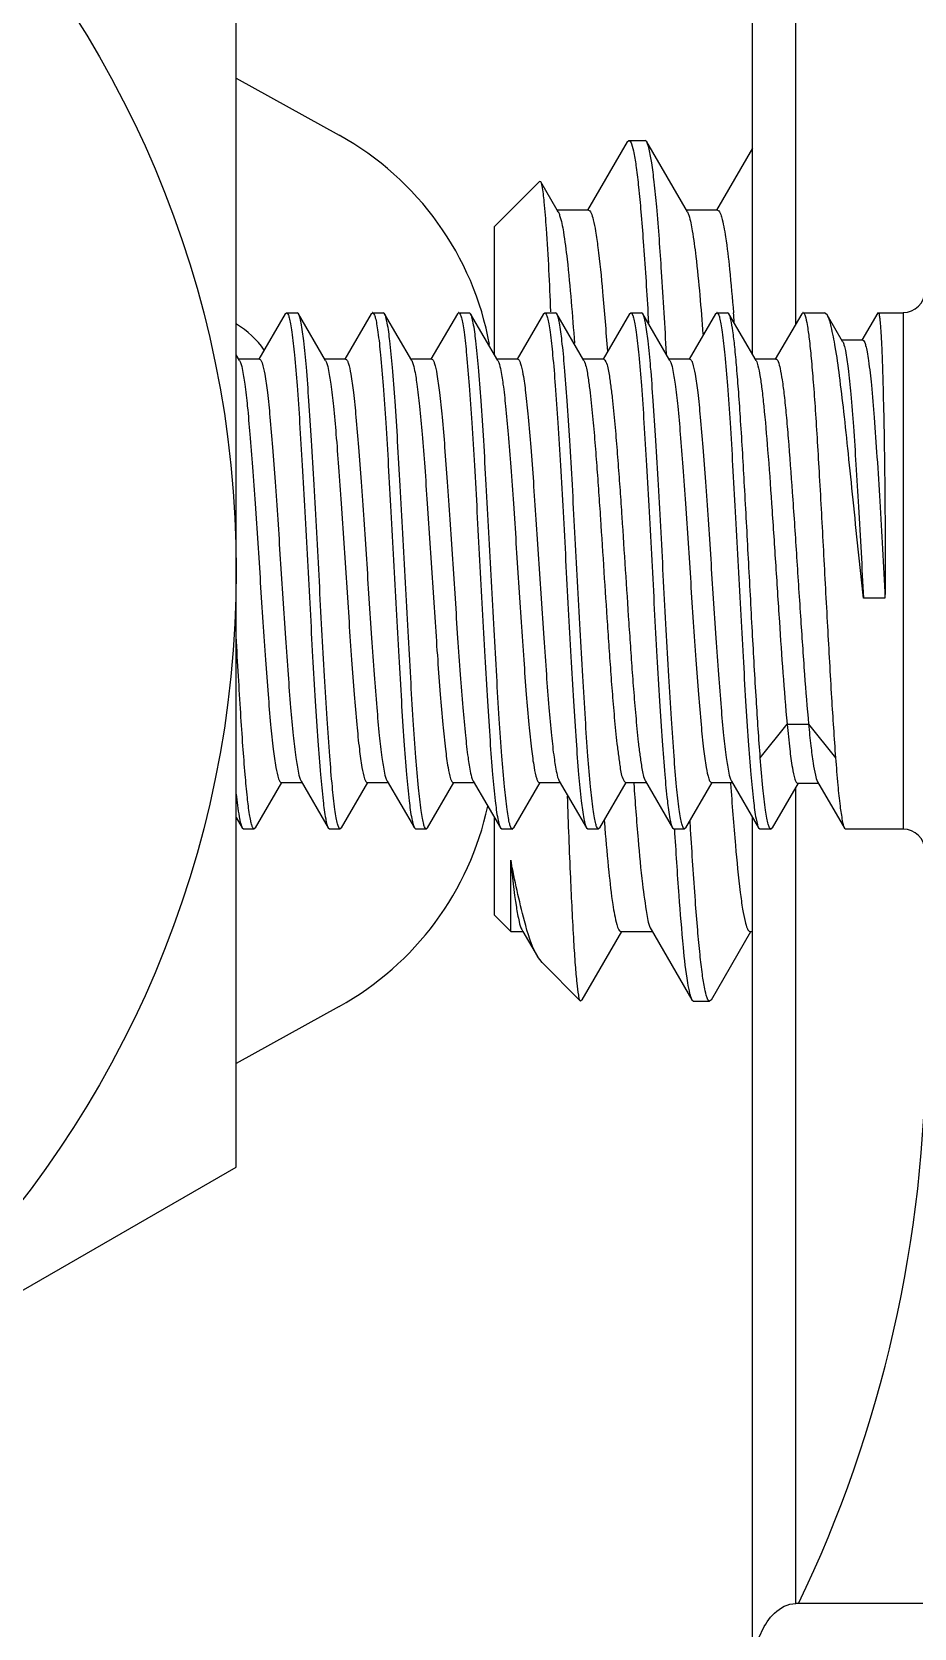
# Model space of a CAD drawing. Extents: x 1725261 to 1937680, y 860327 to 1571294.
# Drawn here: x 1825046.1 to 1825137.3, y 1228127.2 to 1228292.2 of the extents above; entities that cross this region are included whole.
import ezdxf

# ---------------------------------------------------------------- set-up
doc = ezdxf.new("R2010")
doc.units = 0
doc.header["$LTSCALE"] = 1000
doc.header["$MEASUREMENT"] = 0

msp = doc.modelspace()

# ---------------------------------------------------------------- linework, layer by layer
at = {"linetype": 'Continuous'}
for p, q in [((1825125.08, 1228262.02), (1825125.08, 1228392.21)), ((1825120.63, 1228258.84), (1825120.63, 1228387.76)), ((1825067.25, 1228174.86), (1825067.25, 1228298.14)), ((1825067.25, 1228287.43), (1825077.9, 1228281.53)), ((1825107.66, 1228280.84), (1825103.56, 1228273.78)), ((1825107.66, 1228280.84), (1825107.84, 1228280.99)), ((1825107.84, 1228280.99), (1825109.51, 1228280.99)), ((1825107.84, 1228280.99), (1825109.51, 1228280.99)), ((1825107.84, 1228280.99), (1825107.86, 1228280.98)), ((1825109.69, 1228280.84), (1825109.51, 1228280.99)), ((1825113.88, 1228273.6), (1825109.69, 1228280.84)), ((1825120.63, 1228280.19), (1825116.9, 1228273.78)), ((1825093.94, 1228272.09), (1825098.61, 1228276.76)), ((1825098.73, 1228276.71), (1825098.61, 1228276.76)), ((1825100.43, 1228273.78), (1825098.73, 1228276.71)), ((1825100.53, 1228273.6), (1825100.43, 1228273.78)), ((1825103.66, 1228273.78), (1825100.43, 1228273.78)), ((1825117.01, 1228273.78), (1825113.78, 1228273.78)), ((1825093.94, 1228258.84), (1825093.94, 1228272.09)), ((1825072.31, 1228263.08), (1825069.58, 1228258.39)), ((1825072.31, 1228263.08), (1825072.44, 1228263.19)), ((1825072.44, 1228263.19), (1825073.56, 1228263.19)), ((1825072.44, 1228263.19), (1825073.56, 1228263.19)), ((1825073.69, 1228263.08), (1825073.56, 1228263.19)), ((1825076.49, 1228258.25), (1825073.69, 1228263.08)), ((1825081.21, 1228263.08), (1825078.48, 1228258.39)), ((1825081.21, 1228263.08), (1825081.34, 1228263.19)), ((1825081.34, 1228263.19), (1825082.45, 1228263.19)), ((1825081.34, 1228263.19), (1825082.45, 1228263.19)), ((1825082.58, 1228263.08), (1825082.45, 1228263.19)), ((1825085.39, 1228258.25), (1825082.58, 1228263.08)), ((1825090.11, 1228263.08), (1825087.37, 1228258.39)), ((1825090.11, 1228263.08), (1825090.24, 1228263.19)), ((1825090.24, 1228263.19), (1825091.35, 1228263.19)), ((1825090.24, 1228263.19), (1825091.35, 1228263.19)), ((1825091.48, 1228263.08), (1825091.35, 1228263.19)), ((1825094.28, 1228258.25), (1825091.48, 1228263.08)), ((1825099, 1228263.08), (1825096.27, 1228258.39)), ((1825099, 1228263.08), (1825099.13, 1228263.19)), ((1825099.13, 1228263.19), (1825100.25, 1228263.19)), ((1825099.13, 1228263.19), (1825100.25, 1228263.19)), ((1825099.78, 1228263.28), (1825099.77, 1228263.33)), ((1825100.38, 1228263.08), (1825100.25, 1228263.19)), ((1825103.18, 1228258.25), (1825100.38, 1228263.08)), ((1825107.9, 1228263.08), (1825105.17, 1228258.39)), ((1825107.9, 1228263.08), (1825108.03, 1228263.19)), ((1825108.03, 1228263.19), (1825109.15, 1228263.19)), ((1825108.03, 1228263.19), (1825109.15, 1228263.19)), ((1825109.28, 1228263.08), (1825109.15, 1228263.19)), ((1825112.08, 1228258.25), (1825109.28, 1228263.08)), ((1825109.81, 1228263.16), (1825109.81, 1228263.11)), ((1825109.81, 1228263.11), (1825109.87, 1228262.11)), ((1825116.8, 1228263.08), (1825114.07, 1228258.39)), ((1825116.8, 1228263.08), (1825116.93, 1228263.19)), ((1825116.93, 1228263.19), (1825118.04, 1228263.19)), ((1825116.93, 1228263.19), (1825118.04, 1228263.19)), ((1825118.17, 1228263.08), (1825118.04, 1228263.19)), ((1825120.98, 1228258.25), (1825118.17, 1228263.08)), ((1825125.7, 1228263.08), (1825122.96, 1228258.39)), ((1825125.7, 1228263.08), (1825125.83, 1228263.19)), ((1825125.83, 1228263.19), (1825128.05, 1228263.19)), ((1825125.83, 1228263.19), (1825128.05, 1228263.19)), ((1825128.33, 1228262.95), (1825128.05, 1228263.19)), ((1825129.93, 1228260.21), (1825128.33, 1228262.95)), ((1825133.57, 1228263.16), (1825131.93, 1228260.34)), ((1825133.57, 1228263.16), (1825133.61, 1228263.19)), ((1825133.61, 1228263.19), (1825136.2, 1228263.19)), ((1825133.61, 1228263.19), (1825136.2, 1228263.19)), ((1825136.2, 1228263.19), (1825136.2, 1228209.81)), ((1825132.01, 1228260.34), (1825129.86, 1228260.34)), ((1825067.59, 1228258.25), (1825067.25, 1228258.84)), ((1825069.66, 1228258.39), (1825067.51, 1228258.39)), ((1825078.55, 1228258.39), (1825076.41, 1228258.39)), ((1825087.45, 1228258.39), (1825085.31, 1228258.39)), ((1825096.35, 1228258.39), (1825094.2, 1228258.39)), ((1825105.25, 1228258.39), (1825103.1, 1228258.39)), ((1825114.14, 1228258.39), (1825112, 1228258.39)), ((1825123.04, 1228258.39), (1825120.9, 1228258.39)), ((1825134.31, 1228233.67), (1825132.09, 1228233.67)), ((1825121.42, 1228217.16), (1825124.19, 1228220.64)), ((1825124.19, 1228220.64), (1825126.41, 1228220.64)), ((1825126.41, 1228220.64), (1825129.2, 1228217.16)), ((1825069.24, 1228209.92), (1825071.96, 1228214.61)), ((1825071.88, 1228214.61), (1825074.03, 1228214.61)), ((1825073.95, 1228214.75), (1825076.76, 1228209.92)), ((1825078.13, 1228209.92), (1825080.86, 1228214.61)), ((1825080.78, 1228214.61), (1825082.92, 1228214.61)), ((1825082.85, 1228214.75), (1825085.66, 1228209.92)), ((1825087.03, 1228209.92), (1825089.75, 1228214.61)), ((1825089.68, 1228214.61), (1825091.82, 1228214.61)), ((1825091.74, 1228214.75), (1825094.56, 1228209.92)), ((1825095.93, 1228209.92), (1825098.65, 1228214.61)), ((1825098.57, 1228214.61), (1825100.72, 1228214.61)), ((1825100.64, 1228214.75), (1825103.45, 1228209.92)), ((1825104.83, 1228209.92), (1825107.55, 1228214.61)), ((1825107.47, 1228214.61), (1825109.62, 1228214.61)), ((1825109.54, 1228214.75), (1825112.35, 1228209.92)), ((1825113.72, 1228209.92), (1825116.45, 1228214.61)), ((1825116.37, 1228214.61), (1825118.51, 1228214.61)), ((1825118.34, 1228214.65), (1825118.35, 1228214.5)), ((1825118.44, 1228214.75), (1825121.25, 1228209.92)), ((1825122.68, 1228209.94), (1825125.36, 1228214.55)), ((1825125.28, 1228214.55), (1825127.42, 1228214.55)), ((1825127.34, 1228214.68), (1825130.12, 1228209.9)), ((1825125.08, 1228129.73), (1825125.08, 1228214.07)), ((1825067.25, 1228210.98), (1825067.86, 1228209.92)), ((1825067.86, 1228209.92), (1825067.99, 1228209.81)), ((1825067.99, 1228209.81), (1825069.11, 1228209.81)), ((1825067.99, 1228209.81), (1825069.11, 1228209.81)), ((1825069.24, 1228209.92), (1825069.11, 1228209.81)), ((1825076.76, 1228209.92), (1825076.89, 1228209.81)), ((1825076.89, 1228209.81), (1825078, 1228209.81)), ((1825076.89, 1228209.81), (1825078, 1228209.81)), ((1825078.13, 1228209.92), (1825078, 1228209.81)), ((1825085.66, 1228209.92), (1825085.79, 1228209.81)), ((1825085.79, 1228209.81), (1825086.9, 1228209.81)), ((1825085.79, 1228209.81), (1825086.9, 1228209.81)), ((1825086.93, 1228209.81), (1825086.9, 1228209.81)), ((1825087.03, 1228209.92), (1825086.93, 1228209.81)), ((1825093.94, 1228200.91), (1825093.94, 1228210.98)), ((1825094.56, 1228209.92), (1825094.69, 1228209.81)), ((1825094.69, 1228209.81), (1825095.8, 1228209.81)), ((1825094.69, 1228209.81), (1825095.8, 1228209.81)), ((1825095.93, 1228209.92), (1825095.8, 1228209.81)), ((1825103.45, 1228209.92), (1825103.58, 1228209.81)), ((1825103.58, 1228209.81), (1825104.7, 1228209.81)), ((1825103.58, 1228209.81), (1825104.7, 1228209.81)), ((1825104.83, 1228209.92), (1825104.7, 1228209.81)), ((1825112.35, 1228209.92), (1825112.48, 1228209.81)), ((1825112.48, 1228209.81), (1825113.59, 1228209.81)), ((1825112.48, 1228209.81), (1825113.59, 1228209.81)), ((1825113.72, 1228209.92), (1825113.59, 1228209.81)), ((1825114.21, 1228209.93), (1825114.17, 1228210.63)), ((1825114.22, 1228209.74), (1825114.21, 1228209.93)), ((1825120.63, 1228085.24), (1825120.63, 1228210.98)), ((1825121.25, 1228209.92), (1825121.38, 1228209.81)), ((1825121.38, 1228209.81), (1825122.53, 1228209.81)), ((1825121.38, 1228209.81), (1825122.53, 1228209.81)), ((1825122.68, 1228209.94), (1825122.53, 1228209.81)), ((1825130.12, 1228209.9), (1825130.24, 1228209.81)), ((1825130.24, 1228209.81), (1825136.2, 1228209.81)), ((1825130.24, 1228209.81), (1825136.2, 1228209.81)), ((1825095.63, 1228199.22), (1825095.63, 1228206.59)), ((1825093.94, 1228200.91), (1825095.63, 1228199.22)), ((1825095.63, 1228199.22), (1825096.89, 1228199.22)), ((1825096.78, 1228199.4), (1825096.89, 1228199.22)), ((1825096.89, 1228199.22), (1825098.4, 1228196.61)), ((1825103.01, 1228192.16), (1825107.1, 1228199.22)), ((1825107, 1228199.22), (1825110.23, 1228199.22)), ((1825110.13, 1228199.4), (1825114.34, 1228192.16)), ((1825116.36, 1228192.16), (1825120.45, 1228199.22)), ((1825120.35, 1228199.22), (1825120.63, 1228199.22)), ((1825098.86, 1228195.99), (1825098.4, 1228196.61)), ((1825098.86, 1228195.99), (1825102.84, 1228192.01)), ((1825077.9, 1228191.47), (1825067.25, 1228185.57)), ((1825102.84, 1228192.01), (1825102.81, 1228192.05)), ((1825103.01, 1228192.16), (1825102.84, 1228192.01)), ((1825114.34, 1228192.16), (1825114.51, 1228192.01)), ((1825114.51, 1228192.01), (1825116.18, 1228192.01)), ((1825114.51, 1228192.01), (1825116.18, 1228192.01)), ((1825116.18, 1228192.01), (1825116.16, 1228192.02)), ((1825116.36, 1228192.16), (1825116.18, 1228192.01)), ((1824960.48, 1228113.21), (1825067.25, 1228174.86)), ((1825169.57, 1228129.73), (1825125.08, 1228129.73))]:
    msp.add_line(p, q, dxfattribs=at)
msp.add_circle((1824960.48, 1228236.5), 106.77, dxfattribs=at)
for centre, radius, start, end in [((1825062.8, 1228254.29), 31.14, 10.3451, 61), ((1825136.2, 1228265.42), 2.22, 270, 0), ((1825072.44, 1228263.12), 0.076, 79.1048, 89.9615), ((1825081.34, 1228263.12), 0.076, 79.2688, 89.9632), ((1825090.24, 1228263.12), 0.076, 79.0989, 89.9614), ((1825099.13, 1228263.12), 0.076, 79.2557, 89.963), ((1825108.03, 1228263.12), 0.076, 79.0953, 89.9614), ((1825116.93, 1228263.12), 0.076, 79.2241, 89.9627), ((1824781.39, 1228235.68), 338.38, 4.4984, 4.6578), ((1825125.83, 1228263.12), 0.0759, 79.6399, 89.9669), ((1825062.8, 1228254.29), 8.9, 34.3268, 59.8898), ((1825062.8, 1228218.7), 31.14, 299, 347.8939), ((1825069.11, 1228209.88), 0.076, 258.9741, 269.9601), ((1825078, 1228209.88), 0.076, 258.9891, 269.9603), ((1825095.8, 1228209.88), 0.076, 258.9914, 269.9603), ((1825104.7, 1228209.88), 0.0761, 258.9113, 269.9594), ((1825441.42, 1228237.22), 337.18, 184.5127, 184.6506), ((1825113.59, 1228209.88), 0.076, 259.0043, 269.9604), ((1825122.53, 1228209.89), 0.0861, 264.1854, 269.9947), ((1825136.2, 1228207.58), 2.22, 0, 90), ((1825004.99, 1228187.53), 133.54, 334.351, 0)]:
    msp.add_arc(centre, radius, start, end, dxfattribs=at)
for points, knots in [([(1825107.86, 1228280.98), (1825108, 1228280.95), (1825108.19, 1228280.42), (1825108.4, 1228279.56), (1825108.63, 1228278.02), (1825108.86, 1228276), (1825109.1, 1228273.44), (1825109.44, 1228269.11), (1825109.66, 1228265.63), (1825109.81, 1228263.16)], [0, 0, 0, 0, 0.023672, 0.077003, 0.161165, 0.275446, 0.418458, 0.588412, 1, 1, 1, 1]), ([(1825111.72, 1228258.95), (1825111.57, 1228261.77), (1825111.27, 1228266.84), (1825110.85, 1228272.76), (1825110.48, 1228276.51), (1825110.24, 1228278.5), (1825110, 1228279.88), (1825109.82, 1228280.6), (1825109.69, 1228280.84)], [0, 0, 0, 0, 0.385911, 0.691592, 0.808742, 0.899832, 0.963715, 1, 1, 1, 1]), ([(1825098.86, 1228276.31), (1825098.85, 1228276.35), (1825098.81, 1228276.49), (1825098.78, 1228276.63), (1825098.73, 1228276.71)], [0, 0, 0, 0, 0.32729, 1, 1, 1, 1]), ([(1825099.77, 1228263.33), (1825099.65, 1228266.18), (1825099.48, 1228269.97), (1825099.13, 1228274.29), (1825098.98, 1228275.77), (1825098.86, 1228276.31)], [0, 0, 0, 0, 0.658368, 0.872259, 1, 1, 1, 1]), ([(1825103.66, 1228273.78), (1825103.78, 1228273.78), (1825104.01, 1228273.37), (1825104.19, 1228272.68), (1825104.43, 1228271.45), (1825104.77, 1228268.97), (1825105.19, 1228264.83), (1825105.46, 1228261.25), (1825105.61, 1228259.21)], [0, 0, 0, 0, 0.023282, 0.075204, 0.158212, 0.271837, 0.585296, 1, 1, 1, 1]), ([(1825117.01, 1228273.78), (1825117.1, 1228273.78), (1825117.3, 1228273.51), (1825117.56, 1228272.62), (1825117.93, 1228270.59), (1825118.29, 1228267.3), (1825118.53, 1228264.66), (1825118.65, 1228263.16)], [0, 0, 0, 0, 0.024869, 0.076568, 0.270487, 0.581865, 1, 1, 1, 1]), ([(1825100.68, 1228273.25), (1825100.87, 1228272.7), (1825101.14, 1228271.17), (1825101.71, 1228266.77), (1825102, 1228262.91), (1825102.21, 1228260.02)], [0, 0, 0, 0, 0.131654, 0.346807, 1, 1, 1, 1]), ([(1825114.03, 1228273.26), (1825114.2, 1228272.74), (1825114.46, 1228271.32), (1825115.01, 1228267.22), (1825115.29, 1228263.64), (1825115.49, 1228260.95)], [0, 0, 0, 0, 0.132644, 0.347693, 1, 1, 1, 1]), ([(1825072.46, 1228263.19), (1825072.52, 1228263.18), (1825072.64, 1228262.97), (1825072.75, 1228262.6), (1825072.88, 1228261.96), (1825073.07, 1228260.69), (1825073.3, 1228258.56), (1825073.56, 1228255.43), (1825073.82, 1228251.62), (1825074.08, 1228247.27), (1825074.35, 1228242.53), (1825074.61, 1228237.57), (1825074.87, 1228232.57), (1825075.14, 1228227.72), (1825075.4, 1228223.18), (1825075.66, 1228219.12), (1825075.92, 1228215.68), (1825076.18, 1228213), (1825076.4, 1228211.27), (1825076.6, 1228210.34), (1825076.7, 1228210.03), (1825076.76, 1228209.92)], [0, 0, 0, 0, 0.003708, 0.011331, 0.023205, 0.039308, 0.083699, 0.143025, 0.215195, 0.297631, 0.387378, 0.481219, 0.575789, 0.667691, 0.753629, 0.830521, 0.895618, 0.946611, 0.981731, 0.992985, 1, 1, 1, 1]), ([(1825077.99, 1228209.81), (1825077.93, 1228209.82), (1825077.81, 1228210.03), (1825077.7, 1228210.4), (1825077.57, 1228211.04), (1825077.37, 1228212.31), (1825077.15, 1228214.44), (1825076.89, 1228217.57), (1825076.63, 1228221.38), (1825076.36, 1228225.73), (1825076.1, 1228230.47), (1825075.84, 1228235.43), (1825075.57, 1228240.42), (1825075.31, 1228245.28), (1825075.05, 1228249.82), (1825074.78, 1228253.87), (1825074.53, 1228257.31), (1825074.27, 1228260), (1825074.05, 1228261.73), (1825073.85, 1228262.66), (1825073.75, 1228262.97), (1825073.69, 1228263.08)], [0, 0, 0, 0, 0.003711, 0.011337, 0.023212, 0.039315, 0.083701, 0.143019, 0.215177, 0.2976, 0.387333, 0.481165, 0.575727, 0.667621, 0.753554, 0.830449, 0.895556, 0.946563, 0.981704, 0.992971, 1, 1, 1, 1]), ([(1825081.35, 1228263.19), (1825081.42, 1228263.18), (1825081.53, 1228262.97), (1825081.65, 1228262.6), (1825081.78, 1228261.96), (1825081.97, 1228260.69), (1825082.2, 1228258.56), (1825082.45, 1228255.43), (1825082.72, 1228251.62), (1825082.98, 1228247.27), (1825083.24, 1228242.53), (1825083.51, 1228237.57), (1825083.77, 1228232.58), (1825084.04, 1228227.72), (1825084.3, 1228223.18), (1825084.56, 1228219.12), (1825084.82, 1228215.68), (1825085.08, 1228213), (1825085.3, 1228211.27), (1825085.5, 1228210.34), (1825085.6, 1228210.03), (1825085.66, 1228209.92)], [0, 0, 0, 0, 0.003703, 0.01132, 0.023187, 0.039284, 0.083664, 0.142983, 0.215146, 0.297577, 0.387325, 0.481173, 0.575752, 0.667661, 0.753607, 0.830509, 0.895614, 0.946609, 0.98173, 0.992984, 1, 1, 1, 1]), ([(1825086.9, 1228209.81), (1825086.84, 1228209.81), (1825086.71, 1228210), (1825086.61, 1228210.35), (1825086.47, 1228210.97), (1825086.28, 1228212.21), (1825086.05, 1228214.32), (1825085.8, 1228217.43), (1825085.53, 1228221.23), (1825085.27, 1228225.58), (1825085.01, 1228230.32), (1825084.74, 1228235.29), (1825084.48, 1228240.3), (1825084.21, 1228245.18), (1825083.95, 1228249.74), (1825083.68, 1228253.82), (1825083.43, 1228257.28), (1825083.17, 1228259.98), (1825082.95, 1228261.72), (1825082.75, 1228262.65), (1825082.65, 1228262.97), (1825082.58, 1228263.08)], [0, 0, 0, 0, 0.003386, 0.010605, 0.022094, 0.037845, 0.081651, 0.140562, 0.21249, 0.294853, 0.384679, 0.47873, 0.573605, 0.66588, 0.752224, 0.829521, 0.894986, 0.946281, 0.981617, 0.992941, 1, 1, 1, 1]), ([(1825090.25, 1228263.19), (1825090.32, 1228263.18), (1825090.43, 1228262.97), (1825090.54, 1228262.6), (1825090.68, 1228261.96), (1825090.87, 1228260.69), (1825091.09, 1228258.56), (1825091.35, 1228255.43), (1825091.61, 1228251.62), (1825091.88, 1228247.27), (1825092.14, 1228242.53), (1825092.4, 1228237.57), (1825092.67, 1228232.57), (1825092.93, 1228227.72), (1825093.2, 1228223.18), (1825093.46, 1228219.12), (1825093.72, 1228215.68), (1825093.97, 1228213), (1825094.19, 1228211.27), (1825094.39, 1228210.34), (1825094.49, 1228210.03), (1825094.56, 1228209.92)], [0, 0, 0, 0, 0.003708, 0.011332, 0.023206, 0.039309, 0.083701, 0.143026, 0.215196, 0.297631, 0.387378, 0.481219, 0.575788, 0.66769, 0.753628, 0.830521, 0.895618, 0.94661, 0.98173, 0.992985, 1, 1, 1, 1]), ([(1825095.79, 1228209.81), (1825095.72, 1228209.82), (1825095.6, 1228210.03), (1825095.49, 1228210.4), (1825095.36, 1228211.04), (1825095.17, 1228212.31), (1825094.94, 1228214.44), (1825094.68, 1228217.57), (1825094.42, 1228221.38), (1825094.16, 1228225.73), (1825093.9, 1228230.47), (1825093.63, 1228235.43), (1825093.37, 1228240.42), (1825093.1, 1228245.28), (1825092.84, 1228249.82), (1825092.58, 1228253.87), (1825092.32, 1228257.31), (1825092.06, 1228260), (1825091.84, 1228261.73), (1825091.64, 1228262.66), (1825091.54, 1228262.97), (1825091.48, 1228263.08)], [0, 0, 0, 0, 0.003711, 0.011337, 0.023212, 0.039314, 0.0837, 0.143018, 0.215176, 0.297599, 0.387332, 0.481164, 0.575726, 0.667621, 0.753554, 0.830449, 0.895556, 0.946563, 0.981704, 0.992971, 1, 1, 1, 1]), ([(1825099.15, 1228263.19), (1825099.21, 1228263.18), (1825099.33, 1228262.97), (1825099.44, 1228262.6), (1825099.57, 1228261.96), (1825099.76, 1228260.69), (1825099.99, 1228258.56), (1825100.25, 1228255.43), (1825100.51, 1228251.62), (1825100.77, 1228247.27), (1825101.04, 1228242.53), (1825101.3, 1228237.57), (1825101.57, 1228232.58), (1825101.83, 1228227.72), (1825102.09, 1228223.18), (1825102.36, 1228219.12), (1825102.61, 1228215.68), (1825102.87, 1228213), (1825103.09, 1228211.27), (1825103.29, 1228210.34), (1825103.39, 1228210.03), (1825103.45, 1228209.92)], [0, 0, 0, 0, 0.003703, 0.011321, 0.023188, 0.039286, 0.083667, 0.142986, 0.21515, 0.297581, 0.387329, 0.481177, 0.575755, 0.667664, 0.753609, 0.83051, 0.895615, 0.94661, 0.98173, 0.992984, 1, 1, 1, 1]), ([(1825104.68, 1228209.81), (1825104.62, 1228209.82), (1825104.5, 1228210.03), (1825104.39, 1228210.4), (1825104.26, 1228211.04), (1825104.07, 1228212.31), (1825103.84, 1228214.44), (1825103.58, 1228217.57), (1825103.32, 1228221.38), (1825103.06, 1228225.73), (1825102.79, 1228230.47), (1825102.53, 1228235.43), (1825102.26, 1228240.42), (1825102, 1228245.28), (1825101.74, 1228249.82), (1825101.48, 1228253.87), (1825101.22, 1228257.31), (1825100.96, 1228260), (1825100.74, 1228261.73), (1825100.54, 1228262.66), (1825100.44, 1228262.97), (1825100.38, 1228263.08)], [0, 0, 0, 0, 0.003714, 0.011343, 0.023221, 0.039327, 0.08372, 0.14304, 0.215198, 0.297619, 0.387351, 0.481178, 0.575732, 0.667622, 0.753555, 0.83045, 0.895556, 0.946562, 0.981703, 0.992971, 1, 1, 1, 1]), ([(1825108.05, 1228263.19), (1825108.11, 1228263.18), (1825108.23, 1228262.97), (1825108.34, 1228262.6), (1825108.47, 1228261.96), (1825108.66, 1228260.69), (1825108.89, 1228258.56), (1825109.15, 1228255.43), (1825109.41, 1228251.62), (1825109.67, 1228247.27), (1825109.94, 1228242.53), (1825110.2, 1228237.57), (1825110.46, 1228232.57), (1825110.73, 1228227.72), (1825110.99, 1228223.18), (1825111.25, 1228219.12), (1825111.51, 1228215.68), (1825111.77, 1228213), (1825111.99, 1228211.27), (1825112.19, 1228210.34), (1825112.29, 1228210.03), (1825112.35, 1228209.92)], [0, 0, 0, 0, 0.003708, 0.011332, 0.023206, 0.03931, 0.083702, 0.143027, 0.215196, 0.297632, 0.387379, 0.481219, 0.575788, 0.66769, 0.753628, 0.830521, 0.895618, 0.946611, 0.98173, 0.992985, 1, 1, 1, 1]), ([(1825113.58, 1228209.81), (1825113.51, 1228209.82), (1825113.4, 1228210.03), (1825113.29, 1228210.4), (1825113.16, 1228211.04), (1825112.96, 1228212.31), (1825112.74, 1228214.44), (1825112.48, 1228217.57), (1825112.22, 1228221.38), (1825111.95, 1228225.73), (1825111.69, 1228230.47), (1825111.43, 1228235.43), (1825111.16, 1228240.42), (1825110.9, 1228245.28), (1825110.64, 1228249.81), (1825110.37, 1228253.87), (1825110.12, 1228257.31), (1825109.86, 1228260), (1825109.64, 1228261.73), (1825109.44, 1228262.66), (1825109.34, 1228262.97), (1825109.28, 1228263.08)], [0, 0, 0, 0, 0.003711, 0.011336, 0.02321, 0.039312, 0.083698, 0.143015, 0.215173, 0.297594, 0.387327, 0.481159, 0.575721, 0.667617, 0.753551, 0.830448, 0.895556, 0.946563, 0.981704, 0.992971, 1, 1, 1, 1]), ([(1825116.94, 1228263.19), (1825117.01, 1228263.18), (1825117.12, 1228262.97), (1825117.24, 1228262.6), (1825117.37, 1228261.96), (1825117.56, 1228260.69), (1825117.79, 1228258.56), (1825118.04, 1228255.43), (1825118.31, 1228251.62), (1825118.57, 1228247.27), (1825118.83, 1228242.53), (1825119.1, 1228237.57), (1825119.36, 1228232.57), (1825119.63, 1228227.72), (1825119.89, 1228223.18), (1825120.15, 1228219.12), (1825120.41, 1228215.68), (1825120.67, 1228213), (1825120.89, 1228211.27), (1825121.09, 1228210.34), (1825121.19, 1228210.03), (1825121.25, 1228209.92)], [0, 0, 0, 0, 0.003704, 0.011323, 0.023191, 0.03929, 0.083673, 0.142993, 0.215158, 0.297591, 0.387338, 0.481186, 0.575764, 0.667671, 0.753614, 0.830513, 0.895616, 0.946611, 0.98173, 0.992985, 1, 1, 1, 1]), ([(1825121.42, 1228217.16), (1825121.26, 1228219.15), (1825120.98, 1228223.5), (1825120.59, 1228230.38), (1825120.2, 1228237.75), (1825119.81, 1228245.02), (1825119.48, 1228250.75), (1825119.2, 1228254.83), (1825119, 1228257.38), (1825118.8, 1228259.49), (1825118.62, 1228261.15), (1825118.42, 1228262.29), (1825118.28, 1228262.89), (1825118.17, 1228263.08)], [0, 0, 0, 0, 0.130118, 0.283774, 0.448524, 0.611007, 0.75805, 0.821983, 0.877746, 0.924216, 0.960473, 0.985838, 1, 1, 1, 1]), ([(1825125.84, 1228263.19), (1825125.89, 1228263.18), (1825125.98, 1228263.06), (1825126.13, 1228262.66), (1825126.3, 1228261.77), (1825126.5, 1228260.32), (1825126.7, 1228258.33), (1825126.91, 1228255.88), (1825127.11, 1228252.99), (1825127.32, 1228249.75), (1825127.6, 1228244.91), (1825127.94, 1228238.54), (1825128.35, 1228230.91), (1825128.75, 1228223.76), (1825129.04, 1228219.23), (1825129.2, 1228217.16)], [0, 0, 0, 0, 0.003023, 0.008655, 0.02883, 0.060884, 0.10423, 0.157961, 0.220923, 0.291749, 0.368894, 0.535298, 0.705669, 0.865188, 1, 1, 1, 1]), ([(1825132.09, 1228233.67), (1825131.71, 1228237.06), (1825131.2, 1228242.04), (1825130.54, 1228248.47), (1825130.09, 1228252.75), (1825129.65, 1228256.43), (1825129.24, 1228259.38), (1825128.83, 1228261.46), (1825128.54, 1228262.59), (1825128.33, 1228262.95)], [0, 0, 0, 0, 0.346094, 0.50857, 0.65594, 0.782806, 0.884568, 0.957661, 1, 1, 1, 1]), ([(1825133.61, 1228263.19), (1825133.61, 1228263.19), (1825133.61, 1228263.19), (1825133.61, 1228263.19), (1825133.62, 1228263.19)], [0, 0, 0, 0, 0.495092, 1, 1, 1, 1]), ([(1825133.62, 1228263.19), (1825133.67, 1228263.17), (1825133.71, 1228262.9), (1825133.79, 1228262.5), (1825133.85, 1228261.73), (1825133.92, 1228260.73), (1825133.98, 1228259.45), (1825134.04, 1228257.93), (1825134.09, 1228256.17), (1825134.16, 1228253.42), (1825134.24, 1228249.56), (1825134.3, 1228244.55), (1825134.33, 1228239.19), (1825134.33, 1228235.52), (1825134.31, 1228233.67)], [0, 0, 0, 0, 0.006277, 0.021923, 0.047061, 0.081471, 0.124793, 0.17657, 0.236243, 0.303168, 0.455809, 0.627887, 0.811933, 1, 1, 1, 1]), ([(1825129.93, 1228260.21), (1825129.99, 1228260.1), (1825130.1, 1228259.78), (1825130.31, 1228258.86), (1825130.53, 1228257.16), (1825130.8, 1228254.54), (1825131.06, 1228251.22), (1825131.32, 1228247.34), (1825131.68, 1228241.42), (1825131.92, 1228236.82), (1825132.09, 1228233.67)], [0, 0, 0, 0, 0.014497, 0.037247, 0.107063, 0.207049, 0.333333, 0.481179, 0.645288, 1, 1, 1, 1]), ([(1825132.01, 1228260.34), (1825132.07, 1228260.34), (1825132.22, 1228260.12), (1825132.33, 1228259.73), (1825132.48, 1228259.06), (1825132.69, 1228257.7), (1825132.94, 1228255.43), (1825133.22, 1228252.11), (1825133.5, 1228248.1), (1825133.77, 1228243.58), (1825134.05, 1228238.71), (1825134.22, 1228235.37), (1825134.31, 1228233.67)], [0, 0, 0, 0, 0.007534, 0.023454, 0.048663, 0.083048, 0.177833, 0.303692, 0.455223, 0.626216, 0.810017, 1, 1, 1, 1]), ([(1825067.59, 1228258.25), (1825067.74, 1228257.99), (1825067.91, 1228257.16), (1825068.18, 1228255.59), (1825068.42, 1228253.32), (1825068.68, 1228250.46), (1825068.94, 1228247.1), (1825069.3, 1228241.99), (1825069.65, 1228236.64), (1825070, 1228231.25), (1825070.26, 1228227.39), (1825070.52, 1228223.86), (1825070.78, 1228220.79), (1825071.04, 1228218.26), (1825071.28, 1228216.4), (1825071.52, 1228215.26), (1825071.7, 1228214.76), (1825071.83, 1228214.61), (1825071.88, 1228214.61)], [0, 0, 0, 0, 0.020221, 0.057009, 0.109346, 0.175452, 0.253005, 0.33926, 0.525406, 0.618671, 0.707625, 0.789106, 0.860221, 0.918463, 0.961812, 0.988888, 0.996222, 1, 1, 1, 1]), ([(1825069.66, 1228258.39), (1825069.71, 1228258.39), (1825069.84, 1228258.24), (1825070.02, 1228257.73), (1825070.25, 1228256.59), (1825070.5, 1228254.74), (1825070.76, 1228252.21), (1825071.02, 1228249.13), (1825071.28, 1228245.6), (1825071.54, 1228241.75), (1825071.89, 1228236.36), (1825072.23, 1228231.01), (1825072.59, 1228225.89), (1825072.85, 1228222.53), (1825073.12, 1228219.67), (1825073.36, 1228217.41), (1825073.62, 1228215.84), (1825073.8, 1228215), (1825073.95, 1228214.75)], [0, 0, 0, 0, 0.003779, 0.011114, 0.038197, 0.081556, 0.139811, 0.210942, 0.292439, 0.381409, 0.474688, 0.660849, 0.747103, 0.824649, 0.89074, 0.943055, 0.979813, 1, 1, 1, 1]), ([(1825076.49, 1228258.25), (1825076.64, 1228257.99), (1825076.81, 1228257.16), (1825077.07, 1228255.59), (1825077.32, 1228253.32), (1825077.58, 1228250.46), (1825077.84, 1228247.1), (1825078.2, 1228241.99), (1825078.54, 1228236.64), (1825078.9, 1228231.25), (1825079.16, 1228227.39), (1825079.42, 1228223.86), (1825079.68, 1228220.79), (1825079.94, 1228218.26), (1825080.18, 1228216.4), (1825080.41, 1228215.26), (1825080.59, 1228214.76), (1825080.72, 1228214.61), (1825080.78, 1228214.61)], [0, 0, 0, 0, 0.020221, 0.057009, 0.109346, 0.175452, 0.253005, 0.33926, 0.525406, 0.618671, 0.707625, 0.789106, 0.860221, 0.918463, 0.961812, 0.988889, 0.996222, 1, 1, 1, 1]), ([(1825078.55, 1228258.39), (1825078.61, 1228258.39), (1825078.74, 1228258.24), (1825078.92, 1228257.73), (1825079.15, 1228256.59), (1825079.39, 1228254.74), (1825079.65, 1228252.21), (1825079.91, 1228249.13), (1825080.17, 1228245.6), (1825080.44, 1228241.75), (1825080.79, 1228236.36), (1825081.13, 1228231.01), (1825081.49, 1228225.89), (1825081.75, 1228222.53), (1825082.01, 1228219.67), (1825082.26, 1228217.41), (1825082.52, 1228215.84), (1825082.7, 1228215), (1825082.85, 1228214.75)], [0, 0, 0, 0, 0.003779, 0.011114, 0.038196, 0.081556, 0.139811, 0.210942, 0.292439, 0.38141, 0.474688, 0.660849, 0.747103, 0.824649, 0.89074, 0.943055, 0.979813, 1, 1, 1, 1]), ([(1825085.39, 1228258.25), (1825085.53, 1228257.99), (1825085.71, 1228257.16), (1825085.97, 1228255.59), (1825086.22, 1228253.32), (1825086.48, 1228250.46), (1825086.74, 1228247.1), (1825087.1, 1228241.99), (1825087.44, 1228236.64), (1825087.79, 1228231.25), (1825088.06, 1228227.39), (1825088.32, 1228223.86), (1825088.58, 1228220.79), (1825088.84, 1228218.26), (1825089.08, 1228216.4), (1825089.31, 1228215.26), (1825089.49, 1228214.76), (1825089.62, 1228214.61), (1825089.68, 1228214.61)], [0, 0, 0, 0, 0.020221, 0.057008, 0.109345, 0.17545, 0.253003, 0.339257, 0.525401, 0.618666, 0.70762, 0.789101, 0.860217, 0.918459, 0.96181, 0.988888, 0.996221, 1, 1, 1, 1]), ([(1825087.45, 1228258.39), (1825087.51, 1228258.39), (1825087.64, 1228258.24), (1825087.82, 1228257.73), (1825088.05, 1228256.59), (1825088.29, 1228254.74), (1825088.55, 1228252.21), (1825088.81, 1228249.13), (1825089.07, 1228245.6), (1825089.34, 1228241.75), (1825089.69, 1228236.36), (1825090.03, 1228231.01), (1825090.39, 1228225.89), (1825090.65, 1228222.53), (1825090.91, 1228219.67), (1825091.16, 1228217.41), (1825091.42, 1228215.84), (1825091.59, 1228215), (1825091.74, 1228214.75)], [0, 0, 0, 0, 0.003779, 0.011113, 0.038196, 0.081555, 0.139809, 0.210939, 0.292435, 0.381405, 0.474683, 0.660843, 0.747096, 0.824643, 0.890735, 0.943051, 0.979811, 1, 1, 1, 1]), ([(1825094.28, 1228258.25), (1825094.43, 1228257.99), (1825094.61, 1228257.16), (1825094.87, 1228255.59), (1825095.11, 1228253.32), (1825095.38, 1228250.46), (1825095.64, 1228247.1), (1825096, 1228241.99), (1825096.34, 1228236.64), (1825096.69, 1228231.25), (1825096.95, 1228227.39), (1825097.22, 1228223.86), (1825097.47, 1228220.79), (1825097.73, 1228218.26), (1825097.98, 1228216.4), (1825098.21, 1228215.26), (1825098.39, 1228214.76), (1825098.52, 1228214.61), (1825098.57, 1228214.61)], [0, 0, 0, 0, 0.020221, 0.057009, 0.109346, 0.175452, 0.253005, 0.33926, 0.525406, 0.618671, 0.707625, 0.789106, 0.860221, 0.918463, 0.961812, 0.988889, 0.996221, 1, 1, 1, 1]), ([(1825096.35, 1228258.39), (1825096.4, 1228258.39), (1825096.53, 1228258.24), (1825096.71, 1228257.73), (1825096.95, 1228256.59), (1825097.19, 1228254.74), (1825097.45, 1228252.21), (1825097.71, 1228249.13), (1825097.97, 1228245.6), (1825098.23, 1228241.75), (1825098.58, 1228236.36), (1825098.93, 1228231.01), (1825099.29, 1228225.89), (1825099.55, 1228222.53), (1825099.81, 1228219.67), (1825100.05, 1228217.41), (1825100.32, 1228215.84), (1825100.49, 1228215), (1825100.64, 1228214.75)], [0, 0, 0, 0, 0.003779, 0.011113, 0.038196, 0.081556, 0.139811, 0.210942, 0.292439, 0.38141, 0.474689, 0.66085, 0.747103, 0.824649, 0.89074, 0.943055, 0.979813, 1, 1, 1, 1]), ([(1825103.18, 1228258.25), (1825103.38, 1228257.84), (1825103.55, 1228256.92), (1825103.75, 1228255.57), (1825103.92, 1228254.21), (1825104.1, 1228252.39), (1825104.3, 1228250.1), (1825104.51, 1228247.37), (1825104.71, 1228244.63), (1825104.96, 1228240.97), (1825105.25, 1228236.4), (1825105.55, 1228231.83), (1825105.8, 1228228.18), (1825105.99, 1228225.44), (1825106.21, 1228222.7), (1825106.41, 1228220.42), (1825106.59, 1228218.6), (1825106.79, 1228217.23), (1825106.95, 1228215.9), (1825107.16, 1228214.93), (1825107.47, 1228214.61)], [0, 0, 0, 0, 0.031186, 0.062475, 0.093704, 0.124983, 0.187517, 0.250043, 0.312574, 0.375103, 0.500161, 0.62522, 0.687747, 0.750283, 0.812799, 0.875353, 0.906651, 0.937778, 0.969229, 1, 1, 1, 1]), ([(1825105.25, 1228258.39), (1825105.56, 1228258.07), (1825105.76, 1228257.1), (1825105.93, 1228255.77), (1825106.13, 1228254.4), (1825106.3, 1228252.58), (1825106.51, 1228250.3), (1825106.72, 1228247.56), (1825106.92, 1228244.82), (1825107.17, 1228241.17), (1825107.46, 1228236.6), (1825107.76, 1228232.03), (1825108.01, 1228228.37), (1825108.2, 1228225.63), (1825108.42, 1228222.89), (1825108.62, 1228220.61), (1825108.8, 1228218.79), (1825108.97, 1228217.42), (1825109.17, 1228216.07), (1825109.33, 1228215.16), (1825109.54, 1228214.75)], [0, 0, 0, 0, 0.030768, 0.062218, 0.093344, 0.124643, 0.187198, 0.249714, 0.31225, 0.374778, 0.499837, 0.624896, 0.687425, 0.749956, 0.812483, 0.875017, 0.906295, 0.937525, 0.968815, 1, 1, 1, 1]), ([(1825112.08, 1228258.25), (1825112.23, 1228257.99), (1825112.4, 1228257.16), (1825112.66, 1228255.59), (1825112.91, 1228253.32), (1825113.17, 1228250.46), (1825113.43, 1228247.1), (1825113.79, 1228241.99), (1825114.13, 1228236.64), (1825114.49, 1228231.25), (1825114.75, 1228227.39), (1825115.01, 1228223.86), (1825115.27, 1228220.79), (1825115.53, 1228218.26), (1825115.77, 1228216.4), (1825116, 1228215.26), (1825116.18, 1228214.76), (1825116.31, 1228214.61), (1825116.37, 1228214.61)], [0, 0, 0, 0, 0.020221, 0.057009, 0.109346, 0.175452, 0.253005, 0.33926, 0.525406, 0.618671, 0.707626, 0.789106, 0.860222, 0.918463, 0.961813, 0.988889, 0.996221, 1, 1, 1, 1]), ([(1825114.14, 1228258.39), (1825114.2, 1228258.39), (1825114.33, 1228258.24), (1825114.51, 1228257.73), (1825114.74, 1228256.59), (1825114.98, 1228254.74), (1825115.24, 1228252.21), (1825115.5, 1228249.13), (1825115.76, 1228245.6), (1825116.03, 1228241.75), (1825116.38, 1228236.36), (1825116.72, 1228231.01), (1825117.08, 1228225.89), (1825117.34, 1228222.53), (1825117.6, 1228219.67), (1825117.85, 1228217.41), (1825118.11, 1228215.84), (1825118.29, 1228215), (1825118.44, 1228214.75)], [0, 0, 0, 0, 0.003779, 0.011114, 0.038197, 0.081557, 0.139812, 0.210943, 0.29244, 0.38141, 0.474689, 0.66085, 0.747103, 0.824649, 0.89074, 0.943055, 0.979813, 1, 1, 1, 1]), ([(1825120.98, 1228258.25), (1825121.08, 1228258.08), (1825121.22, 1228257.55), (1825121.41, 1228256.57), (1825121.6, 1228255.18), (1825121.88, 1228252.62), (1825122.22, 1228248.67), (1825122.6, 1228243.29), (1825122.99, 1228237.37), (1825123.48, 1228229.75), (1825123.86, 1228224.17), (1825124.19, 1228220.64)], [0, 0, 0, 0, 0.015824, 0.042527, 0.079816, 0.127025, 0.247356, 0.394063, 0.555499, 0.718817, 1, 1, 1, 1]), ([(1825123.04, 1228258.39), (1825123.15, 1228258.39), (1825123.34, 1228257.97), (1825123.5, 1228257.31), (1825123.71, 1228256.09), (1825123.91, 1228254.5), (1825124.11, 1228252.48), (1825124.4, 1228249.15), (1825124.75, 1228244.39), (1825125.15, 1228238.25), (1825125.56, 1228231.96), (1825125.96, 1228226.08), (1825126.25, 1228222.35), (1825126.41, 1228220.64)], [0, 0, 0, 0, 0.008447, 0.028211, 0.059849, 0.102845, 0.156318, 0.219121, 0.36706, 0.533759, 0.704628, 0.864703, 1, 1, 1, 1]), ([(1825069.09, 1228209.81), (1825069.04, 1228209.82), (1825068.94, 1228209.97), (1825068.84, 1228210.25), (1825068.73, 1228210.72), (1825068.56, 1228211.67), (1825068.37, 1228213.26), (1825068.15, 1228215.63), (1825067.92, 1228218.54), (1825067.7, 1228221.93), (1825067.47, 1228225.7), (1825067.32, 1228228.34), (1825067.25, 1228229.7)], [0, 0, 0, 0, 0.007976, 0.023399, 0.047119, 0.079188, 0.167777, 0.287121, 0.434165, 0.605074, 0.795358, 1, 1, 1, 1]), ([(1825124.19, 1228220.64), (1825124.27, 1228219.78), (1825124.43, 1228218.26), (1825124.67, 1228216.37), (1825124.91, 1228215.21), (1825125.09, 1228214.69), (1825125.22, 1228214.55), (1825125.28, 1228214.55)], [0, 0, 0, 0, 0.416821, 0.727006, 0.920674, 0.973077, 1, 1, 1, 1]), ([(1825126.41, 1228220.64), (1825126.48, 1228219.89), (1825126.62, 1228218.55), (1825126.84, 1228216.78), (1825127.06, 1228215.55), (1825127.22, 1228214.89), (1825127.34, 1228214.68)], [0, 0, 0, 0, 0.374921, 0.67078, 0.880329, 1, 1, 1, 1]), ([(1825122.52, 1228209.81), (1825122.46, 1228209.81), (1825122.33, 1228210.01), (1825122.21, 1228210.37), (1825122.07, 1228210.99), (1825121.88, 1228212.23), (1825121.65, 1228214.32), (1825121.49, 1228216.12), (1825121.42, 1228217.16)], [0, 0, 0, 0, 0.025999, 0.078741, 0.161216, 0.273457, 0.583864, 1, 1, 1, 1]), ([(1825129.2, 1228217.16), (1825129.27, 1228216.22), (1825129.41, 1228214.56), (1825129.62, 1228212.38), (1825129.85, 1228210.91), (1825129.99, 1228210.13), (1825130.12, 1228209.9)], [0, 0, 0, 0, 0.385426, 0.68535, 0.89169, 1, 1, 1, 1]), ([(1825108.34, 1228214.51), (1825108.48, 1228212.58), (1825108.74, 1228209.12), (1825109.14, 1228204.58), (1825109.6, 1228201.51), (1825109.85, 1228199.87), (1825110.13, 1228199.4)], [0, 0, 0, 0, 0.381891, 0.683609, 0.892235, 1, 1, 1, 1]), ([(1825118.35, 1228214.5), (1825118.5, 1228212.36), (1825118.78, 1228208.62), (1825119.21, 1228204.27), (1825119.55, 1228201.67), (1825119.81, 1228200.37), (1825119.99, 1228199.65), (1825120.23, 1228199.22), (1825120.35, 1228199.22)], [0, 0, 0, 0, 0.413981, 0.72778, 0.84167, 0.924911, 0.976907, 1, 1, 1, 1]), ([(1825067.25, 1228213.42), (1825067.33, 1228212.63), (1825067.44, 1228211.6), (1825067.68, 1228210.44), (1825067.79, 1228210.05), (1825067.86, 1228209.92)], [0, 0, 0, 0, 0.664814, 0.874197, 1, 1, 1, 1]), ([(1825102.81, 1228192.05), (1825102.71, 1228192.22), (1825102.62, 1228192.85), (1825102.45, 1228194.06), (1825102.3, 1228195.92), (1825102.06, 1228199.55), (1825101.79, 1228205.37), (1825101.59, 1228210.38), (1825101.49, 1228213.19)], [0, 0, 0, 0, 0.028803, 0.087347, 0.175234, 0.291375, 0.601546, 1, 1, 1, 1]), ([(1825105.35, 1228209.89), (1825105.47, 1228208.37), (1825105.71, 1228205.73), (1825106.08, 1228202.43), (1825106.44, 1228200.38), (1825106.71, 1228199.49), (1825106.91, 1228199.22), (1825107, 1228199.22)], [0, 0, 0, 0, 0.418103, 0.729509, 0.923457, 0.975156, 1, 1, 1, 1]), ([(1825112.54, 1228209.79), (1825112.68, 1228207.5), (1825112.94, 1228203.42), (1825113.37, 1228198.13), (1825113.72, 1228194.74), (1825114.07, 1228192.95), (1825114.23, 1228192.36), (1825114.34, 1228192.16)], [0, 0, 0, 0, 0.387493, 0.691197, 0.897942, 0.962227, 1, 1, 1, 1]), ([(1825116.16, 1228192.02), (1825116.02, 1228192.05), (1825115.84, 1228192.58), (1825115.62, 1228193.44), (1825115.4, 1228194.97), (1825115.16, 1228196.97), (1825114.93, 1228199.52), (1825114.59, 1228203.82), (1825114.37, 1228207.29), (1825114.22, 1228209.74)], [0, 0, 0, 0, 0.023735, 0.077097, 0.161261, 0.275517, 0.41849, 0.588403, 1, 1, 1, 1]), ([(1825095.63, 1228206.59), (1825095.79, 1228204.97), (1825095.99, 1228202.82), (1825096.43, 1228200.44), (1825096.63, 1228199.65), (1825096.78, 1228199.4)], [0, 0, 0, 0, 0.670781, 0.879418, 1, 1, 1, 1]), ([(1825098.4, 1228196.61), (1825097.74, 1228197.75), (1825096.77, 1228201.12), (1825096.04, 1228204.48), (1825095.63, 1228206.59)], [0, 0, 0, 0, 0.378609, 1, 1, 1, 1]), ([(1825120.63, 1228122.67), (1825120.63, 1228123.38), (1825120.79, 1228124.82), (1825121.51, 1228126.92), (1825122.74, 1228128.88), (1825124.27, 1228129.73), (1825125.08, 1228129.73)], [0, 0, 0, 0, 0.235531, 0.478205, 0.731471, 1, 1, 1, 1])]:
    msp.add_open_spline(points, degree=3, knots=knots, dxfattribs=at)
for points in [[(1825100.53, 1228273.6), (1825100.6, 1228273.49), (1825100.64, 1228273.37), (1825100.68, 1228273.25)], [(1825113.88, 1228273.6), (1825113.94, 1228273.49), (1825113.99, 1228273.38), (1825114.03, 1228273.26)]]:
    msp.add_open_spline(points, degree=3, dxfattribs=at)

doc.saveas('drawing.dxf')
